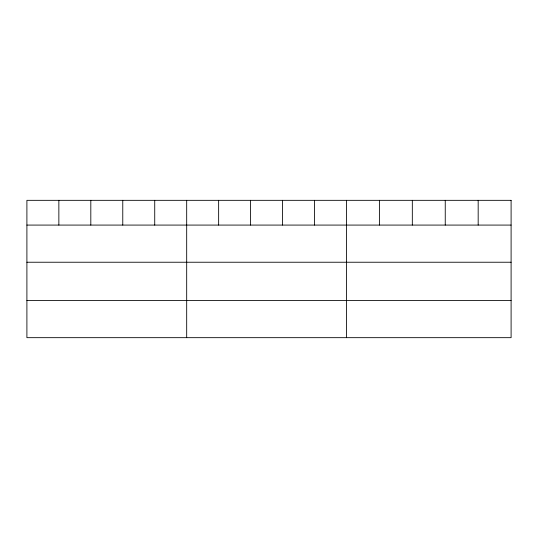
<?xml version="1.0" encoding="UTF-8"?>
<svg xmlns="http://www.w3.org/2000/svg" width="538" height="538" viewBox="0 0 538 538"><rect width="100%" height="100%" fill="white"/><g stroke="black" fill="none" stroke-linecap="round" stroke-linejoin="round"><path stroke-width="0.81" d="M26.9 225.079L511.1 225.079M26.9 262.235L511.1 262.235M26.9 300.513L511.1 300.513M478.174 200.331L478.174 225.079M445.249 200.331L445.249 225.079M412.323 200.331L412.323 225.079M379.398 200.331L379.398 225.079M346.472 200.331L346.472 337.669M314.515 200.331L314.515 225.079M282.558 200.331L282.558 225.079M250.6 200.331L250.6 225.079M218.643 200.331L218.643 225.079M186.686 200.331L186.686 337.669M154.729 200.331L154.729 225.079M122.772 200.331L122.772 225.079M90.814 200.331L90.814 225.079M58.857 200.331L58.857 225.079M511.1 200.331L26.9 200.331L26.9 337.669L511.1 337.669L511.1 200.331"/></g></svg>
